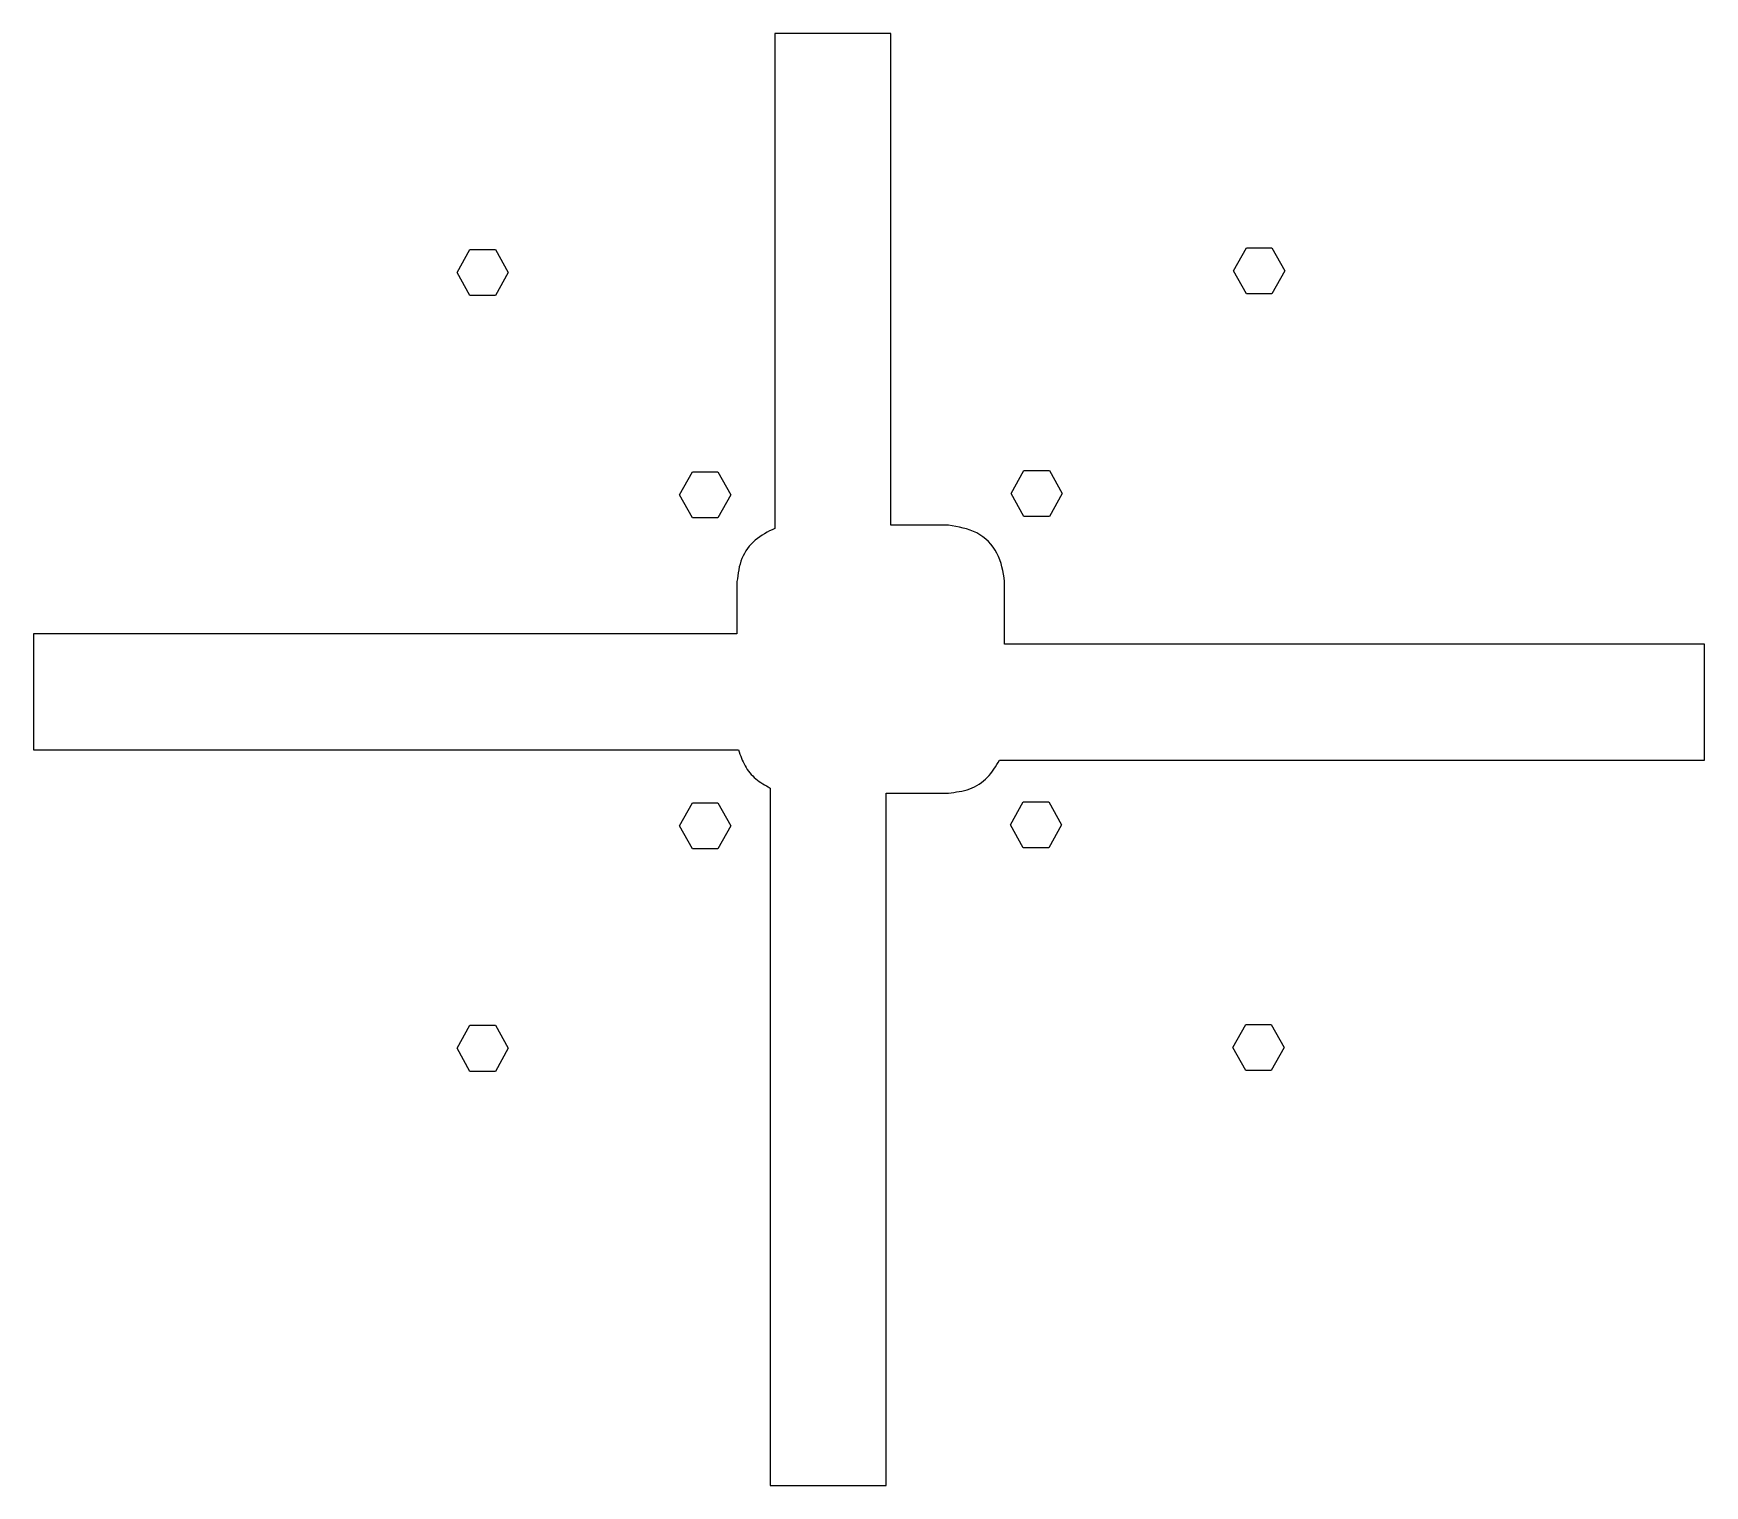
# Model space of a CAD drawing. Extents: x 0 to 199, y 0 to 173.
import ezdxf

# ---------------------------------------------------------------- set-up
doc = ezdxf.new("R2010")
doc.units = 0
doc.layers.add('Capa_1', color=7, linetype='CONTINUOUS')

msp = doc.modelspace()

# ---------------------------------------------------------------- linework, layer by layer
at = {"layer": 'Capa_1', "color": 7}
for p, q in [((88.191164, 172.55661), (88.191164, 113.794974)), ((101.965156, 172.55661), (88.191164, 172.55661)), ((88.191164, 172.55661), (88.191164, 172.55661)), ((101.965156, 114.164688), (101.965156, 172.55661)), ((50.483867, 144.188569), (52.001864, 146.923285)), ((52.001864, 146.923285), (55.037746, 146.923285)), ((55.037746, 146.923285), (56.555743, 144.188569)), ((142.663714, 144.369302), (144.181712, 147.104018)), ((144.181712, 147.104018), (147.217593, 147.104018)), ((147.217593, 147.104018), (148.73559, 144.369302)), ((52.001864, 141.453859), (50.483867, 144.188569)), ((56.555743, 144.188569), (55.037746, 141.453859)), ((144.181712, 141.634591), (142.663714, 144.369302)), ((148.73559, 144.369302), (147.217593, 141.634591)), ((55.037746, 141.453859), (52.001864, 141.453859)), ((147.217593, 141.634591), (144.181712, 141.634591)), ((76.895404, 117.776972), (78.413401, 120.511688)), ((78.413401, 120.511688), (81.449283, 120.511688)), ((81.449283, 120.511688), (82.96728, 117.776972)), ((116.252138, 117.95771), (117.770135, 120.692426)), ((116.252138, 117.95771), (117.770135, 120.692426)), ((117.770135, 120.692426), (120.806016, 120.692426)), ((117.770135, 120.692426), (120.806016, 120.692426)), ((120.806016, 120.692426), (122.324013, 117.95771)), ((120.806016, 120.692426), (122.324013, 117.95771)), ((78.413401, 115.042262), (76.895404, 117.776972)), ((82.96728, 117.776972), (81.449283, 115.042262)), ((117.770135, 115.223), (116.252138, 117.95771)), ((117.770135, 115.223), (116.252138, 117.95771)), ((122.324013, 117.95771), (120.806016, 115.223)), ((122.324013, 117.95771), (120.806016, 115.223)), ((120.806016, 115.223), (117.770135, 115.223)), ((120.806016, 115.223), (117.770135, 115.223)), ((81.449283, 115.042262), (78.413401, 115.042262)), ((108.79987, 114.164688), (101.965156, 114.164688)), ((83.708128, 107.479973), (83.708128, 101.275106)), ((115.484567, 100.065238), (115.484567, 107.479973)), ((83.708128, 101.275106), (0.176388, 101.275106)), ((0.176388, 101.275106), (0.176388, 87.501646)), ((198.584071, 100.065238), (115.484567, 100.065238)), ((198.584071, 86.291225), (198.584071, 100.065238)), ((0.176388, 87.501646), (83.894644, 87.501646)), ((114.881862, 86.291225), (198.584071, 86.291225)), ((87.629973, 82.98152), (87.629973, 0.176381)), ((101.403966, 0.176381), (101.403966, 82.388762)), ((101.403966, 82.388762), (108.79987, 82.388762)), ((76.895461, 78.493549), (78.413458, 81.228266)), ((78.413458, 81.228266), (81.449339, 81.228266)), ((81.449339, 81.228266), (82.967337, 78.493549)), ((116.180841, 78.599967), (117.698838, 81.334683)), ((117.698838, 81.334683), (120.73472, 81.334683)), ((120.73472, 81.334683), (122.252717, 78.599967)), ((78.413458, 75.758839), (76.895461, 78.493549)), ((82.967337, 78.493549), (81.449339, 75.758839)), ((117.698838, 75.865257), (116.180841, 78.599967)), ((122.252717, 78.599967), (120.73472, 75.865257)), ((81.449339, 75.758839), (78.413458, 75.758839)), ((120.73472, 75.865257), (117.698838, 75.865257)), ((50.483881, 52.081955), (52.001879, 54.816671)), ((52.001879, 54.816671), (55.03776, 54.816671)), ((55.03776, 54.816671), (56.555757, 52.081955)), ((142.592418, 52.188373), (144.110415, 54.923089)), ((144.110415, 54.923089), (147.146296, 54.923089)), ((147.146296, 54.923089), (148.664293, 52.188373)), ((52.001879, 49.347245), (50.483881, 52.081955)), ((56.555757, 52.081955), (55.03776, 49.347245)), ((144.110415, 49.453663), (142.592418, 52.188373)), ((148.664293, 52.188373), (147.146296, 49.453663)), ((55.03776, 49.347245), (52.001879, 49.347245)), ((147.146296, 49.453663), (144.110415, 49.453663)), ((87.629973, 0.176381), (101.403966, 0.176381))]:
    msp.add_line(p, q, dxfattribs=at)
for points, knots in [([(88.191164, 113.794974), (87.372765, 113.394), (85.73914, 112.593606), (84.0505, 110.254555), (83.823659, 108.416231), (83.708128, 107.479973)], [0, 0, 0, 0, 2.707679, 5.404859, 8.204278, 8.204278, 8.204278, 8.204278]), ([(115.484567, 107.479973), (115.302146, 108.653153), (114.943117, 110.962128), (112.282022, 113.623234), (109.973049, 113.982266), (108.79987, 114.164688)], [0, 0, 0, 0, 3.499413, 6.887309, 10.386715, 10.386715, 10.386715, 10.386715]), ([(83.894644, 87.501646), (84.113546, 86.855355), (84.547719, 85.573491), (85.87473, 83.976082), (87.044178, 83.313446), (87.629973, 82.98152)], [0, 0, 0, 0, 2.03602, 4.038275, 6.047884, 6.047884, 6.047884, 6.047884]), ([(108.79987, 82.388762), (109.667454, 82.487796), (111.370456, 82.682192), (113.587688, 84.132323), (114.450673, 85.571928), (114.881862, 86.291225)], [0, 0, 0, 0, 2.595475, 5.094726, 7.590468, 7.590468, 7.590468, 7.590468])]:
    msp.add_open_spline(points, degree=3, knots=knots, dxfattribs=at)

doc.saveas('drawing.dxf')
